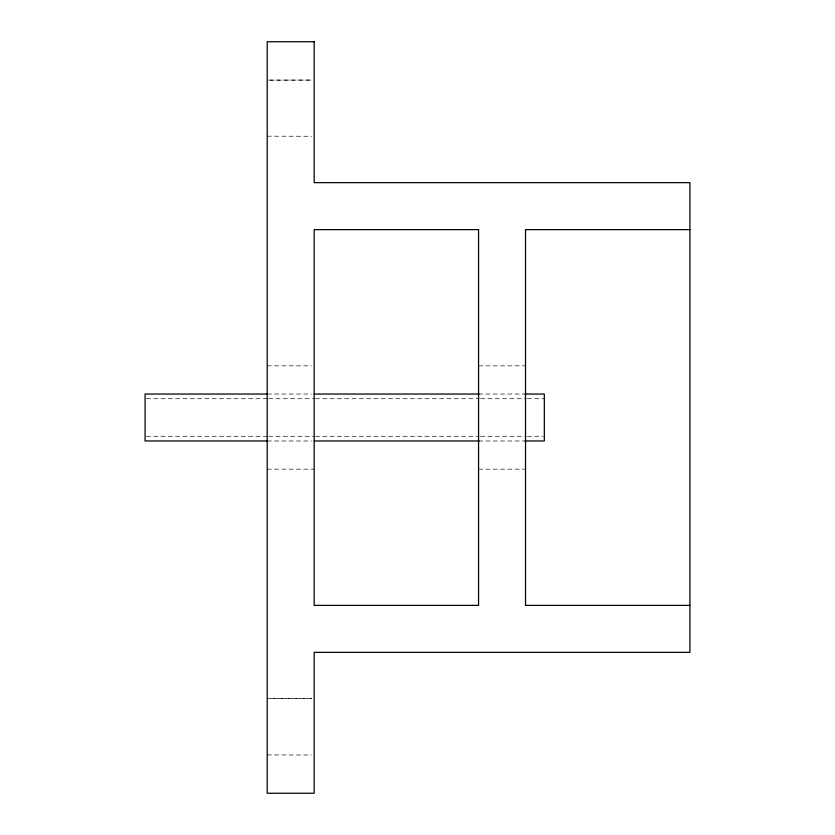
<?xml version="1.0" encoding="UTF-8"?>
<svg xmlns="http://www.w3.org/2000/svg" width="835" height="835" viewBox="0 0 835 835"><rect width="100%" height="100%" fill="white"/><g stroke="black" fill="none" stroke-linecap="round" stroke-linejoin="round"><path stroke-width="0.63" stroke-dasharray="4.17 3.13" d="M268.505 80.076L311.559 80.076L267.2 80.17M267.2 136.178L311.559 136.262M267.2 365.845L311.559 365.845M478.559 365.845L525.528 365.845M267.2 394.026L311.559 394.026M478.559 394.026L524.223 394.026M146.386 398.723L267.325 398.723M268.62 398.723L314.137 398.723M315.442 398.723L479.29 398.723M480.595 398.723L526.113 398.723M527.407 398.723L544.316 398.723M146.386 436.277L267.325 436.277M268.62 436.277L314.137 436.277M315.442 436.277L479.29 436.277M480.595 436.277L526.113 436.277M527.407 436.277L543.011 436.277M267.2 440.974L311.559 440.974M478.559 440.974L524.223 440.974M267.2 469.155L314.169 469.155M478.559 469.155L525.528 469.155M267.2 754.934L311.559 755.007M311.559 698.644L267.2 698.644L311.559 698.718"/><path stroke-width="1.25" d="M689.919 229.625L525.528 229.625L525.528 605.375L689.919 605.375M267.325 394.026L145.081 394.026L145.081 440.974L267.325 440.974M314.137 394.026L479.29 394.026M524.808 394.026L544.316 394.026L544.316 440.974L524.808 440.974M314.137 440.974L479.29 440.974M314.169 41.75L267.2 41.75L267.2 793.25L314.169 793.25L314.169 652.344L689.919 652.344L689.919 182.656L314.169 182.656L314.169 41.75M478.559 229.625L314.169 229.625L314.169 605.375L478.559 605.375L478.559 229.625"/></g></svg>
